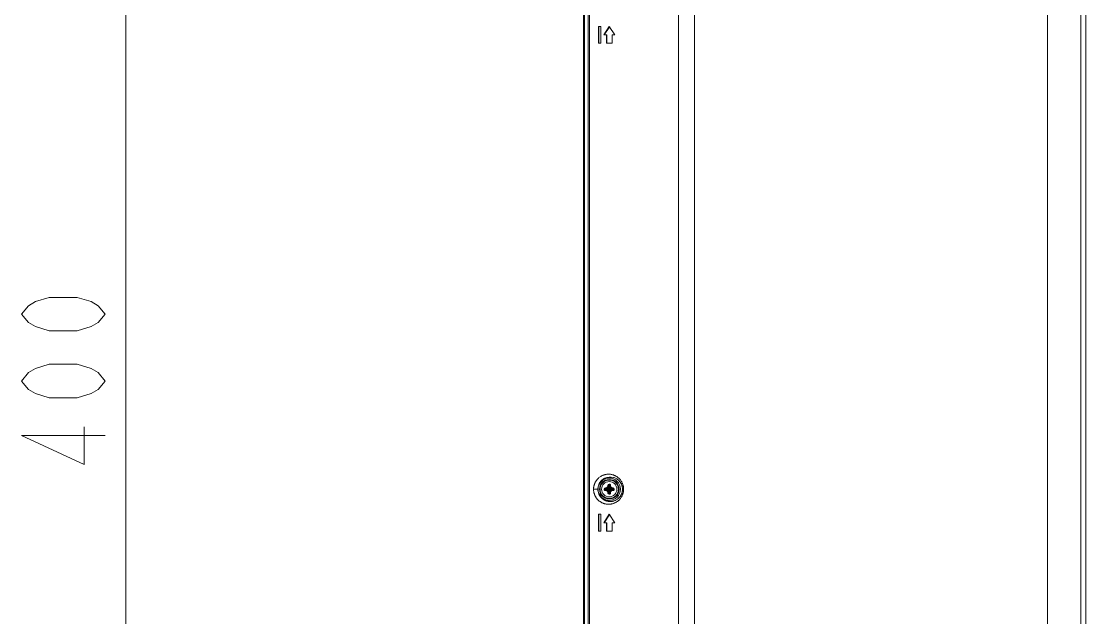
# Model space of a CAD drawing. Extents: x -382 to 1420, y -377 to 265.
# Drawn here: x -236.57 to -221.42, y -12.71 to -4.29 of the extents above; entities that cross this region are included whole.
import ezdxf

# ---------------------------------------------------------------- set-up
doc = ezdxf.new("R2010")
doc.units = 0
doc.header["$MEASUREMENT"] = 0
doc.layers.add('PDF_レイヤー 1', color=7, linetype='CONTINUOUS')

msp = doc.modelspace()

# ---------------------------------------------------------------- linework, layer by layer
at = {"layer": 'PDF_レイヤー 1', "lineweight": 0}
for points in [[(-235.09243, -25.76022), (-235.09243, 9.03669)], [(-228.54272, 6.84425), (-228.54271, -25.61062), (-228.61284, -25.61062), (-228.61284, 6.91931)], [(-228.5594, -25.61062), (-228.55939, 6.84425)], [(-227.28199, 5.1687), (-227.28199, -21.45991)], [(-222.07207, -0.05382), (-222.07211, -17.01168)], [(-221.52633, -16.99933), (-221.52633, -0.52829)], [(-227.05617, -2.38664), (-227.05617, -21.40398)], [(-228.41577, -4.35817), (-228.41577, -4.5944)], [(-228.3835, -4.35817), (-228.41572, -4.35817)], [(-228.40914, -4.35817), (-228.40914, -4.5944)], [(-228.3835, -4.59436), (-228.3835, -4.35813)], [(-228.26252, -4.35817), (-228.34016, -4.47622)], [(-228.33332, -4.47623), (-228.25569, -4.35819)], [(-228.18495, -4.47623), (-228.26258, -4.35819)], [(-228.3401, -4.47623), (-228.29608, -4.47623)], [(-228.3028, -4.59436), (-228.22211, -4.59436), (-228.22211, -4.47618)], [(-228.3028, -4.47623), (-228.3028, -4.59442)], [(-228.29602, -4.47623), (-228.29602, -4.59442)], [(-228.22211, -4.47623), (-228.18489, -4.47623)], [(-228.41577, -4.59436), (-228.38355, -4.59436)], [(-235.38768, -10.13226), (-236.56869, -10.13226), (-235.68293, -10.54569), (-235.68293, -10.01408)], [(-228.33318, -10.89147), (-228.33318, -10.89175), (-228.33318, -10.89216), (-228.33318, -10.89244), (-228.33318, -10.89272), (-228.33318, -10.893), (-228.33318, -10.89341), (-228.33318, -10.89369), (-228.33318, -10.89397), (-228.33318, -10.89425), (-228.33318, -10.89439)], [(-228.32125, -10.89297), (-228.32278, -10.8945)], [(-228.32274, -10.89452), (-228.32274, -10.89161), (-228.32121, -10.893)], [(-228.29999, -10.88279), (-228.30152, -10.88279), (-228.30305, -10.88279), (-228.30471, -10.88279), (-228.30638, -10.88279), (-228.30791, -10.88279), (-228.30958, -10.88293), (-228.31124, -10.88293), (-228.31207, -10.88293), (-228.3136, -10.88307), (-228.31527, -10.88307), (-228.31596, -10.88307), (-228.31624, -10.88251), (-228.31638, -10.88196), (-228.31652, -10.88168), (-228.31666, -10.88085), (-228.31694, -10.88015), (-228.31694, -10.88001), (-228.31707, -10.87918), (-228.31707, -10.87835), (-228.31721, -10.87751), (-228.31721, -10.87668), (-228.31735, -10.87585), (-228.31735, -10.87501)], [(-228.31596, -10.88305), (-228.30985, -10.88916), (-228.30985, -10.89014)], [(-228.29995, -10.90327), (-228.30078, -10.90327), (-228.30245, -10.90327), (-228.30398, -10.90327), (-228.30467, -10.90327), (-228.30634, -10.90314), (-228.30801, -10.90314), (-228.30953, -10.90314), (-228.3112, -10.90314), (-228.31287, -10.903), (-228.31439, -10.903), (-228.31592, -10.90286)], [(-228.30985, -10.89596), (-228.30999, -10.89596), (-228.31082, -10.89582), (-228.31166, -10.89554), (-228.31235, -10.89512), (-228.31263, -10.89484), (-228.31305, -10.89415), (-228.31332, -10.89359), (-228.31332, -10.89304), (-228.31332, -10.89248), (-228.31305, -10.89179), (-228.31263, -10.89123), (-228.31235, -10.89082), (-228.31166, -10.8904), (-228.31082, -10.89012), (-228.30999, -10.89012), (-228.30985, -10.89012), (-228.27388, -10.89012)], [(-228.2739, -10.88918), (-228.28029, -10.88279), (-228.28029, -10.85571)], [(-228.27148, -10.88944), (-228.27176, -10.88944), (-228.27204, -10.88958), (-228.27218, -10.88958), (-228.27245, -10.88972), (-228.27273, -10.88972), (-228.27301, -10.88986), (-228.27329, -10.89), (-228.27343, -10.89), (-228.2737, -10.89014), (-228.27398, -10.89014)], [(-228.27391, -10.89012), (-228.27391, -10.88915)], [(-228.27391, -10.88916), (-228.27363, -10.88916), (-228.27349, -10.88916), (-228.27322, -10.8893), (-228.27294, -10.8893), (-228.27266, -10.8893), (-228.27238, -10.8893), (-228.27211, -10.8893), (-228.27197, -10.8893), (-228.27169, -10.8893), (-228.27141, -10.88944)], [(-228.27244, -10.94655), (-228.26633, -10.94044), (-228.26633, -10.90433)], [(-228.26537, -10.84564), (-228.26537, -10.8455), (-228.26537, -10.84467), (-228.26509, -10.84383), (-228.26468, -10.84314), (-228.26426, -10.84286), (-228.2637, -10.84245), (-228.26301, -10.84217), (-228.26245, -10.84217), (-228.2619, -10.84217), (-228.26134, -10.84245), (-228.26065, -10.84286), (-228.26037, -10.84314), (-228.25995, -10.84383), (-228.25968, -10.84467), (-228.25954, -10.8455), (-228.25954, -10.84564), (-228.25954, -10.88161)], [(-228.26252, -10.83424), (-228.26391, -10.83271)], [(-228.26252, -10.83275), (-228.26391, -10.83275)], [(-228.26257, -10.83275), (-228.26104, -10.83275), (-228.26257, -10.83428)], [(-228.26248, -10.83425), (-228.26165, -10.83522), (-228.26123, -10.83634), (-228.26068, -10.83731), (-228.2604, -10.83786), (-228.25998, -10.83911), (-228.25957, -10.84022), (-228.25929, -10.84147), (-228.25901, -10.84272), (-228.25887, -10.84383), (-228.25873, -10.84508), (-228.25873, -10.84564), (-228.25957, -10.84564)], [(-228.25887, -10.902), (-228.25887, -10.90214), (-228.25887, -10.90241), (-228.25887, -10.90269), (-228.25873, -10.90297), (-228.25873, -10.90311), (-228.25873, -10.90339), (-228.25873, -10.90366), (-228.25873, -10.90394), (-228.25873, -10.90422), (-228.25873, -10.90436), (-228.25957, -10.90436)], [(-228.25955, -10.88151), (-228.25955, -10.88179), (-228.25955, -10.88207), (-228.25941, -10.88235), (-228.25941, -10.88248), (-228.25927, -10.88276), (-228.25914, -10.88304), (-228.25914, -10.88332), (-228.259, -10.88346), (-228.259, -10.88373), (-228.25886, -10.88401), (-228.25858, -10.88485), (-228.2583, -10.88554), (-228.25789, -10.88623), (-228.25747, -10.88693), (-228.25691, -10.88734), (-228.25622, -10.8879), (-228.2558, -10.88846), (-228.25511, -10.88873), (-228.25427, -10.88915), (-228.25344, -10.88943)], [(-228.25954, -10.88158), (-228.2587, -10.88158)], [(-228.25954, -10.90436), (-228.25954, -10.90422), (-228.25954, -10.90394), (-228.2594, -10.90366), (-228.2594, -10.90339), (-228.25926, -10.90311), (-228.25912, -10.90297), (-228.25912, -10.90269), (-228.25898, -10.90241), (-228.25898, -10.90214), (-228.25884, -10.902)], [(-228.2587, -10.94044), (-228.25954, -10.94044), (-228.25954, -10.90433)], [(-228.25873, -10.88158), (-228.25873, -10.88186), (-228.25873, -10.88214), (-228.25873, -10.88228), (-228.25873, -10.88241), (-228.25873, -10.88255), (-228.25873, -10.88283), (-228.25873, -10.88311), (-228.25887, -10.88339), (-228.25887, -10.88353), (-228.25887, -10.8838), (-228.25887, -10.88408)], [(-228.25221, -10.91088), (-228.25873, -10.90436), (-228.25873, -10.94047)], [(-228.2535, -10.88944), (-228.25336, -10.8893), (-228.25308, -10.8893), (-228.2528, -10.8893), (-228.25252, -10.8893), (-228.25239, -10.8893), (-228.25211, -10.8893), (-228.25183, -10.8893), (-228.25155, -10.88916), (-228.25127, -10.88916), (-228.25114, -10.88916), (-228.21517, -10.88916)], [(-228.25114, -10.89012), (-228.25127, -10.89012), (-228.25155, -10.88998), (-228.25183, -10.88998), (-228.25211, -10.88984), (-228.25239, -10.88971), (-228.25266, -10.88971), (-228.2528, -10.88957), (-228.25308, -10.88957), (-228.25336, -10.88943), (-228.2535, -10.88943)], [(-228.25344, -10.89664), (-228.2533, -10.89664), (-228.25302, -10.8965), (-228.25275, -10.89636), (-228.25247, -10.89636), (-228.25233, -10.89622), (-228.25205, -10.89622), (-228.25177, -10.89608), (-228.2515, -10.89594), (-228.25136, -10.89594), (-228.25108, -10.89594)], [(-228.25218, -10.91087), (-228.2251, -10.91087), (-228.2251, -10.90323)], [(-228.21519, -10.89012), (-228.21506, -10.89012), (-228.21408, -10.89012), (-228.21339, -10.8904), (-228.21269, -10.89082), (-228.21228, -10.89123), (-228.212, -10.89179), (-228.21172, -10.89248), (-228.21158, -10.89304), (-228.21172, -10.89359), (-228.212, -10.89415), (-228.21228, -10.89484), (-228.21269, -10.89512), (-228.21339, -10.89554), (-228.21408, -10.89582), (-228.21506, -10.89596), (-228.21519, -10.89596), (-228.25116, -10.89596)], [(-228.21519, -10.89676), (-228.25116, -10.89676)], [(-228.25115, -10.89675), (-228.24462, -10.90327), (-228.24462, -10.93035)], [(-228.25114, -10.89596), (-228.25114, -10.89679)], [(-228.24462, -10.90327), (-228.22504, -10.90327)], [(-228.2251, -10.88279), (-228.22426, -10.88279), (-228.2226, -10.88279), (-228.22107, -10.88279), (-228.22037, -10.88279), (-228.21871, -10.88279), (-228.21704, -10.88279), (-228.21551, -10.88293), (-228.21385, -10.88293), (-228.21218, -10.88293), (-228.21065, -10.88307), (-228.20899, -10.88307)], [(-228.20367, -10.89297), (-228.20228, -10.89158)], [(-228.0791, -10.92547), (-228.07854, -10.92227), (-228.07798, -10.91908), (-228.07757, -10.91588), (-228.07715, -10.91269), (-228.07687, -10.90936), (-228.07646, -10.90616), (-228.07632, -10.90283), (-228.07618, -10.89964), (-228.07604, -10.8963), (-228.07604, -10.89311), (-228.07604, -10.89297), (-228.05938, -10.89297)], [(-228.26258, -10.95183), (-228.26327, -10.95085), (-228.26383, -10.94974), (-228.26438, -10.94877), (-228.26452, -10.94808), (-228.26508, -10.94696), (-228.26536, -10.94571), (-228.26577, -10.9446), (-228.26591, -10.94335), (-228.26619, -10.94224), (-228.26633, -10.94099), (-228.26633, -10.94044), (-228.26536, -10.94044)], [(-228.26401, -10.96377), (-228.26387, -10.96377), (-228.26373, -10.96377), (-228.26345, -10.96377), (-228.26332, -10.96377), (-228.26318, -10.96377), (-228.26304, -10.96377), (-228.2629, -10.96377), (-228.26276, -10.96377), (-228.26262, -10.96377), (-228.26248, -10.96377)], [(-228.2625, -10.95319), (-228.26388, -10.95319), (-228.2625, -10.9518)], [(-228.26252, -10.95183), (-228.261, -10.95321)], [(-228.26252, -10.95319), (-228.261, -10.95319)], [(-228.25873, -10.94044), (-228.25873, -10.94085), (-228.25887, -10.9421), (-228.25901, -10.94335), (-228.25929, -10.94446), (-228.25957, -10.94558), (-228.25998, -10.94683), (-228.2604, -10.94808), (-228.26068, -10.94877), (-228.26123, -10.94974), (-228.26165, -10.95085), (-228.26248, -10.95183)], [(-228.24458, -10.9304), (-228.25222, -10.9304), (-228.25222, -10.91082)], [(-228.41577, -11.24734), (-228.41577, -11.48343)], [(-228.3835, -11.24734), (-228.41572, -11.24734)], [(-228.40914, -11.24734), (-228.40914, -11.48343)], [(-228.3835, -11.48346), (-228.3835, -11.24737)], [(-228.26252, -11.24734), (-228.34016, -11.36539)], [(-228.33332, -11.36534), (-228.25569, -11.2473)], [(-228.18495, -11.36534), (-228.26258, -11.2473)], [(-228.41577, -11.48346), (-228.38355, -11.48346)], [(-228.3401, -11.36534), (-228.29608, -11.36534)], [(-228.3028, -11.48346), (-228.22211, -11.48346), (-228.22211, -11.36527)], [(-228.3028, -11.36534), (-228.3028, -11.48353)], [(-228.29602, -11.36534), (-228.29602, -11.48353)], [(-228.22211, -11.36534), (-228.18489, -11.36534)]]:
    msp.add_lwpolyline(points, dxfattribs=at)
for points in [[(-223.44117, -25.76022), (-171.38649, -25.76022, 0.41431452), (-171.24868, -25.62245), (-171.24868, 6.93063, 0.41431452), (-171.38648, 7.06835), (-228.48682, 7.06835, 0.41431452), (-228.62463, 6.93063), (-228.62463, -25.62245, 0.41431452), (-228.48684, -25.76022), (-224.79078, -25.76022)], [(-221.59767, -0.52829), (-221.59767, -16.99933), (-221.52629, -16.99933, -0.25419239), (-221.51272, -17.07516)], [(-228.33577, -10.7427), (-228.34049, -10.74548), (-228.34521, -10.74854), (-228.34993, -10.75173), (-228.35452, -10.7552), (-228.35896, -10.75868), (-228.3634, -10.76243), (-228.36757, -10.76631), (-228.36868, -10.76729), (-228.37285, -10.77131), (-228.37687, -10.77548), (-228.38062, -10.77979), (-228.38437, -10.78409), (-228.38785, -10.78853, 0.01426183), (-228.39366, -10.79681, 0.04386041), (-228.41048, -10.82841, 0.04887053), (-228.41991, -10.86089, 0.04338633), (-228.42297, -10.89297), (-228.48477, -10.89297)], [(-228.32532, -10.73714, -0.17200632), (-228.20461, -10.72562, -0.06404326), (-228.16403, -10.74212, -0.06101774), (-228.13084, -10.7667), (-228.12695, -10.77045), (-228.12306, -10.77448), (-228.11945, -10.77865), (-228.11584, -10.78295), (-228.11223, -10.7874), (-228.1089, -10.79212), (-228.10543, -10.79684), (-228.10237, -10.8017), (-228.09932, -10.8067), (-228.09904, -10.80739), (-228.09626, -10.81253), (-228.09348, -10.81767), (-228.09112, -10.82295), (-228.08876, -10.82823), (-228.08682, -10.83364), (-228.08487, -10.83906), (-228.08307, -10.84447), (-228.08168, -10.84989), (-228.08029, -10.85517), (-228.07918, -10.86058, -0.03461568), (-228.07618, -10.88497, -0.0131522), (-228.07604, -10.89297)], [(-228.07916, -10.92552), (-228.08028, -10.93094), (-228.08166, -10.93622), (-228.08305, -10.94163), (-228.08486, -10.94705), (-228.0868, -10.95233), (-228.08875, -10.95774), (-228.09111, -10.96316), (-228.09361, -10.96843), (-228.09625, -10.97357), (-228.09902, -10.97871), (-228.09944, -10.97941), (-228.10236, -10.98441), (-228.10541, -10.98927), (-228.10888, -10.99399), (-228.11222, -10.99857), (-228.11583, -11.00315), (-228.11944, -11.00746), (-228.12305, -11.01163), (-228.12694, -11.01551), (-228.13083, -11.0194, -0.06101774), (-228.16406, -11.04391, -0.04879592), (-228.19647, -11.05802), (-228.20147, -11.05955), (-228.20675, -11.06094), (-228.21203, -11.06205), (-228.21758, -11.06316), (-228.22314, -11.064), (-228.22869, -11.06469), (-228.23453, -11.06525), (-228.24022, -11.06566), (-228.24619, -11.0658), (-228.25202, -11.06566), (-228.258, -11.06552), (-228.26383, -11.06511), (-228.26591, -11.06497), (-228.27175, -11.06427), (-228.27772, -11.06344), (-228.28355, -11.06233), (-228.28924, -11.06108), (-228.29494, -11.05983), (-228.30049, -11.0583), (-228.30591, -11.0565), (-228.31119, -11.05483), (-228.31646, -11.05275), (-228.32146, -11.05052), (-228.32646, -11.0483), (-228.33118, -11.0458), (-228.33577, -11.04337), (-228.34049, -11.04046), (-228.34507, -11.03754), (-228.34979, -11.03448), (-228.35438, -11.03101), (-228.35868, -11.0274), (-228.36313, -11.02365), (-228.36743, -11.01976), (-228.3716, -11.01588), (-228.37562, -11.01157), (-228.37771, -11.00949), (-228.3816, -11.00504), (-228.38521, -11.00046), (-228.38882, -10.99588), (-228.39215, -10.99129), (-228.39535, -10.98657), (-228.3984, -10.98185), (-228.40132, -10.97685), (-228.40382, -10.97199), (-228.40632, -10.96713), (-228.4084, -10.96213, -0.04522148), (-228.41984, -10.92524, -0.03922459), (-228.42283, -10.89866)], [(-228.26258, -10.83425), (-228.26327, -10.83522), (-228.26383, -10.83634), (-228.26438, -10.83731), (-228.26466, -10.838), (-228.26508, -10.83911), (-228.2655, -10.84036), (-228.26577, -10.84161), (-228.26605, -10.84272), (-228.26619, -10.84397), (-228.26633, -10.84508), (-228.26631, -10.84564), (-228.27243, -10.83953), (-228.27298, -10.83925), (-228.2734, -10.83911), (-228.27368, -10.83897), (-228.27451, -10.83884), (-228.27534, -10.8387), (-228.27548, -10.83856), (-228.27631, -10.83856), (-228.27715, -10.83842), (-228.27798, -10.83828), (-228.27881, -10.83828), (-228.27965, -10.83814), (-228.28042, -10.83818, 0.02315766), (-228.28033, -10.85567), (-228.27269, -10.85567), (-228.27272, -10.87519), (-228.26633, -10.88158), (-228.26634, -10.84564), (-228.26537, -10.84564), (-228.26536, -10.88158), (-228.26633, -10.88158), (-228.26633, -10.88186), (-228.26633, -10.88214), (-228.26633, -10.88228), (-228.26633, -10.88241), (-228.26619, -10.88255), (-228.26619, -10.88283), (-228.26619, -10.88311), (-228.26619, -10.88339), (-228.26619, -10.88353), (-228.26619, -10.8838), (-228.2662, -10.88408), (-228.26606, -10.8838), (-228.26606, -10.88353), (-228.26593, -10.88339), (-228.26593, -10.88311), (-228.26579, -10.88283), (-228.26565, -10.88255), (-228.26565, -10.88241), (-228.26551, -10.88214), (-228.26551, -10.88186), (-228.26537, -10.88158, -0.27817327), (-228.27388, -10.88916), (-228.30985, -10.88916), (-228.31041, -10.8893), (-228.31166, -10.8893), (-228.31277, -10.88958), (-228.31402, -10.88972), (-228.31527, -10.89014), (-228.31638, -10.89041), (-228.31763, -10.89097), (-228.31819, -10.89111), (-228.31916, -10.89166), (-228.32027, -10.89222), (-228.32274, -10.89446), (-228.32302, -10.89446), (-228.32413, -10.89446), (-228.32482, -10.89446), (-228.3258, -10.89446), (-228.32691, -10.89446), (-228.32802, -10.89446), (-228.32899, -10.89446), (-228.3301, -10.89446), (-228.33121, -10.89446), (-228.33205, -10.89446), (-228.33316, -10.89446, 0.41608732), (-228.31735, -10.91107), (-228.31735, -10.91023), (-228.31721, -10.9094), (-228.31721, -10.90857), (-228.31707, -10.90773), (-228.31707, -10.9069), (-228.31694, -10.90607), (-228.3168, -10.90579), (-228.31666, -10.90509), (-228.31652, -10.90426), (-228.31638, -10.90398), (-228.31624, -10.90343), (-228.31596, -10.90287), (-228.30985, -10.89676), (-228.31041, -10.89676), (-228.31152, -10.89662), (-228.31277, -10.89648), (-228.31388, -10.89621), (-228.31513, -10.89593), (-228.31638, -10.89551), (-228.31749, -10.89509), (-228.31819, -10.89482), (-228.31916, -10.89426), (-228.32027, -10.89384), (-228.32277, -10.8944), (-228.32277, -10.89565), (-228.32263, -10.8969), (-228.32221, -10.89801), (-228.3218, -10.89926), (-228.32166, -10.8994), (-228.32096, -10.90023), (-228.32055, -10.90079), (-228.31971, -10.90162), (-228.31888, -10.90218), (-228.31791, -10.90259), (-228.31707, -10.90287), (-228.31596, -10.90287)], [(-228.31594, -10.883), (-228.31705, -10.88314), (-228.31788, -10.88341), (-228.31885, -10.88383), (-228.31982, -10.88439), (-228.32052, -10.88508), (-228.32094, -10.88578), (-228.32163, -10.88675), (-228.32219, -10.88786), (-228.32246, -10.88897), (-228.32274, -10.89008), (-228.32274, -10.89133), (-228.32274, -10.89161), (-228.32302, -10.89161), (-228.32413, -10.89161), (-228.32482, -10.89161), (-228.3258, -10.89147), (-228.32691, -10.89147), (-228.32802, -10.89147), (-228.32899, -10.89147), (-228.3301, -10.89147), (-228.33121, -10.89147), (-228.33205, -10.89147), (-228.33316, -10.89147, -0.41368811), (-228.31731, -10.87507)], [(-228.31731, -10.91101, 0.00666637), (-228.29991, -10.91087), (-228.27265, -10.91091, 0.34457236), (-228.2803, -10.90329), (-228.27391, -10.89676), (-228.27388, -10.89596), (-228.30985, -10.89596), (-228.30988, -10.89676), (-228.27391, -10.89596), (-228.27363, -10.89596), (-228.27336, -10.89596), (-228.27322, -10.89609), (-228.27294, -10.89623), (-228.27266, -10.89623), (-228.27238, -10.89637), (-228.27211, -10.89637), (-228.27197, -10.89651), (-228.27169, -10.89665), (-228.27141, -10.89665, -0.28487097), (-228.2663, -10.90434), (-228.27269, -10.91087), (-228.2727, -10.93042), (-228.2727, -10.93209), (-228.2727, -10.93362), (-228.2727, -10.93529), (-228.2727, -10.93695), (-228.2727, -10.93834), (-228.2727, -10.94001), (-228.27256, -10.94167), (-228.27256, -10.94251), (-228.27256, -10.94403), (-228.27243, -10.9457), (-228.27243, -10.94653), (-228.27298, -10.94681), (-228.27354, -10.94695), (-228.27381, -10.94709), (-228.27465, -10.94723), (-228.27534, -10.94737), (-228.27548, -10.94737), (-228.27631, -10.94751), (-228.27715, -10.94765), (-228.27798, -10.94765), (-228.27881, -10.94778), (-228.27965, -10.94778), (-228.28042, -10.9479), (-228.28042, -10.94609), (-228.28056, -10.94442), (-228.28056, -10.94359), (-228.28056, -10.94178), (-228.28056, -10.93998), (-228.28056, -10.93831), (-228.28056, -10.93651), (-228.28042, -10.9347), (-228.28042, -10.93317), (-228.28042, -10.93137), (-228.28029, -10.9304, -0.17225175), (-228.29995, -10.91091), (-228.29995, -10.90327), (-228.28029, -10.90332), (-228.28029, -10.9304), (-228.27265, -10.9304)], [(-228.2804, -10.83814, -0.4136881), (-228.26104, -10.82231), (-228.26118, -10.82231), (-228.26132, -10.82231), (-228.26145, -10.82231), (-228.26159, -10.82231), (-228.26173, -10.82231), (-228.26187, -10.82231), (-228.26215, -10.82231), (-228.26229, -10.82231), (-228.26243, -10.82231), (-228.26104, -10.82234), (-228.26104, -10.82345), (-228.26104, -10.82428), (-228.26104, -10.82539), (-228.26104, -10.8265), (-228.26104, -10.82761), (-228.26104, -10.82859), (-228.26104, -10.8297), (-228.26104, -10.83067), (-228.26104, -10.83136), (-228.26104, -10.83247), (-228.26104, -10.83275), (-228.2609, -10.83275), (-228.25965, -10.83289), (-228.2584, -10.83303), (-228.25729, -10.83345), (-228.25618, -10.83386), (-228.2552, -10.83456), (-228.25465, -10.83497), (-228.25382, -10.83581), (-228.25326, -10.83664), (-228.25284, -10.83775), (-228.25271, -10.83845), (-228.25257, -10.83956, -0.00861493), (-228.25221, -10.85564)], [(-228.20774, -10.91101, 0.41608732), (-228.19186, -10.89446), (-228.19186, -10.89418), (-228.19186, -10.8939), (-228.19186, -10.89362), (-228.19186, -10.89334), (-228.19186, -10.89293), (-228.19186, -10.89265), (-228.19186, -10.89237), (-228.19186, -10.89209), (-228.19186, -10.89168), (-228.19186, -10.89154, 0.4136881), (-228.20771, -10.87501), (-228.20771, -10.87585), (-228.20771, -10.87668), (-228.20785, -10.87751), (-228.20785, -10.87835), (-228.20799, -10.87918), (-228.20813, -10.88001), (-228.20813, -10.88015), (-228.20826, -10.88098), (-228.20854, -10.88182), (-228.20854, -10.8821), (-228.20868, -10.88251), (-228.20896, -10.88307), (-228.21519, -10.88915), (-228.21519, -10.89012), (-228.25114, -10.89014), (-228.25114, -10.88916), (-228.24461, -10.88278, -0.36072345), (-228.25222, -10.87521), (-228.2251, -10.87515), (-228.2251, -10.88279), (-228.24462, -10.88275), (-228.24462, -10.85567), (-228.25222, -10.85563), (-228.25222, -10.87521), (-228.25873, -10.88161), (-228.25873, -10.84564), (-228.25262, -10.83953), (-228.25207, -10.83925), (-228.25151, -10.83911), (-228.25123, -10.83897), (-228.2504, -10.83884), (-228.24971, -10.8387), (-228.24957, -10.83856), (-228.24873, -10.83856), (-228.2479, -10.83842), (-228.24707, -10.83828), (-228.24609, -10.83828), (-228.24526, -10.83814), (-228.24443, -10.83814, 0.41608732), (-228.26252, -10.82231), (-228.26266, -10.82231), (-228.2628, -10.82231), (-228.26294, -10.82231), (-228.26308, -10.82231), (-228.26322, -10.82231), (-228.26336, -10.82231), (-228.2635, -10.82231), (-228.26377, -10.82231), (-228.26391, -10.82231), (-228.26402, -10.82234), (-228.26402, -10.82345), (-228.26402, -10.82428), (-228.26402, -10.82539), (-228.26402, -10.8265), (-228.26402, -10.82761), (-228.26402, -10.82859), (-228.26402, -10.8297), (-228.26402, -10.83067), (-228.26402, -10.83136), (-228.26388, -10.83247), (-228.26382, -10.83272), (-228.26507, -10.83272), (-228.26631, -10.833), (-228.26756, -10.83328), (-228.26868, -10.83384), (-228.26881, -10.83384), (-228.26979, -10.83453), (-228.27034, -10.83495), (-228.27104, -10.83592), (-228.27159, -10.83661), (-228.27215, -10.83772), (-228.27229, -10.83842), (-228.27243, -10.83953, 0.01753846), (-228.27269, -10.85567)], [(-228.26536, -10.90441), (-228.2655, -10.90427), (-228.2655, -10.904), (-228.26563, -10.90372), (-228.26563, -10.90344), (-228.26577, -10.90316), (-228.26591, -10.90302), (-228.26591, -10.90275), (-228.26605, -10.90247), (-228.26605, -10.90219), (-228.26619, -10.902), (-228.26619, -10.90214), (-228.26619, -10.90241), (-228.26619, -10.90269), (-228.26619, -10.90297), (-228.26619, -10.90311), (-228.26619, -10.90339), (-228.26633, -10.90366), (-228.26633, -10.90394), (-228.26633, -10.90422), (-228.26634, -10.90436), (-228.26537, -10.90433), (-228.26537, -10.94044, 1.16095961), (-228.25873, -10.94042), (-228.25262, -10.94653), (-228.25207, -10.94681), (-228.25151, -10.94695), (-228.25123, -10.94695), (-228.25054, -10.94723), (-228.24971, -10.94737), (-228.24957, -10.94737), (-228.24873, -10.94751), (-228.2479, -10.94765), (-228.24707, -10.94765), (-228.24609, -10.94778), (-228.24526, -10.94778), (-228.24448, -10.9479), (-228.24448, -10.94609), (-228.24448, -10.94442), (-228.24448, -10.94262), (-228.24448, -10.94081), (-228.24448, -10.93928), (-228.24448, -10.93915), (-228.24448, -10.93734), (-228.24448, -10.93567), (-228.24448, -10.93387), (-228.24462, -10.9322), (-228.24462, -10.9304, 0.17287353), (-228.2251, -10.91087, 0.00980298), (-228.20771, -10.91107), (-228.20771, -10.91023), (-228.20771, -10.9094), (-228.20785, -10.90857), (-228.20785, -10.90773), (-228.20799, -10.9069), (-228.20813, -10.90607), (-228.20813, -10.90579), (-228.20826, -10.90509), (-228.20854, -10.90426), (-228.20854, -10.90398), (-228.20868, -10.90343), (-228.20895, -10.90287), (-228.21519, -10.89676), (-228.21519, -10.89593, 0.14585264), (-228.2037, -10.89293), (-228.20231, -10.89446), (-228.20189, -10.89446), (-228.20078, -10.89446), (-228.20008, -10.89446), (-228.19925, -10.89446), (-228.19814, -10.89446), (-228.19703, -10.89446), (-228.19592, -10.89446), (-228.19495, -10.89446), (-228.19384, -10.89446), (-228.19286, -10.89446), (-228.19189, -10.89147), (-228.19286, -10.89147), (-228.19384, -10.89147), (-228.19495, -10.89147), (-228.19592, -10.89147), (-228.19703, -10.89147), (-228.19814, -10.89147), (-228.19925, -10.89147), (-228.20008, -10.89161), (-228.20078, -10.89161), (-228.20189, -10.89161), (-228.20231, -10.89161), (-228.20367, -10.89291), (-228.20464, -10.89222), (-228.20575, -10.89166), (-228.20672, -10.89111), (-228.20756, -10.89083), (-228.20867, -10.89041), (-228.20992, -10.89014), (-228.21103, -10.88972), (-228.21228, -10.88958), (-228.21339, -10.8893), (-228.21464, -10.88916), (-228.21519, -10.88916)], [(-228.20774, -10.87507, 0.00666637), (-228.2251, -10.87521, 0.17287353), (-228.24462, -10.85567), (-228.24462, -10.8547), (-228.24462, -10.85289), (-228.24448, -10.85122), (-228.24448, -10.84942), (-228.24448, -10.84775), (-228.24448, -10.84608), (-228.24448, -10.84428), (-228.24448, -10.84247), (-228.24448, -10.84164), (-228.24448, -10.83997), (-228.24448, -10.83817)], [(-228.20896, -10.88307), (-228.20785, -10.88321), (-228.20715, -10.88348), (-228.20618, -10.8839), (-228.20535, -10.88446), (-228.20451, -10.88515), (-228.20396, -10.88585), (-228.2034, -10.88668), (-228.20327, -10.88682), (-228.20271, -10.88793), (-228.20243, -10.88918), (-228.20229, -10.89043), (-228.20231, -10.89446), (-228.20231, -10.89459), (-228.20231, -10.89584), (-228.20245, -10.89709), (-228.20286, -10.89821), (-228.20342, -10.89932), (-228.20397, -10.90029), (-228.20453, -10.90084), (-228.20522, -10.90168), (-228.2062, -10.90223), (-228.20717, -10.90265), (-228.20786, -10.90293), (-228.20897, -10.90293, -0.00817182), (-228.22507, -10.90329)], [(-228.27249, -10.94652), (-228.27236, -10.94763), (-228.27222, -10.94833), (-228.27166, -10.9493), (-228.27111, -10.95027), (-228.27041, -10.95096), (-228.26986, -10.95152), (-228.26875, -10.95208), (-228.26763, -10.95263), (-228.26652, -10.95305), (-228.26541, -10.95319), (-228.26416, -10.95319), (-228.26388, -10.95319), (-228.26388, -10.9536), (-228.26402, -10.95471), (-228.26402, -10.95541), (-228.26402, -10.95624), (-228.26402, -10.95735), (-228.26402, -10.95846), (-228.26402, -10.95957), (-228.26402, -10.96055), (-228.26402, -10.96166), (-228.26402, -10.96263), (-228.26402, -10.96374, -0.41368811), (-228.28042, -10.9479)], [(-228.25222, -10.9304), (-228.25222, -10.93123), (-228.25222, -10.9329), (-228.25222, -10.93442), (-228.25236, -10.93526), (-228.25236, -10.93692), (-228.25236, -10.93845), (-228.25236, -10.93998), (-228.25236, -10.94165), (-228.2525, -10.94331), (-228.2525, -10.94484), (-228.25262, -10.94653), (-228.25276, -10.94765), (-228.2529, -10.94834), (-228.25332, -10.94931), (-228.25387, -10.95014), (-228.2547, -10.95098), (-228.25526, -10.95153), (-228.25609, -10.95209), (-228.25637, -10.95223), (-228.25748, -10.95278), (-228.25859, -10.95306), (-228.25984, -10.9532), (-228.26104, -10.95319), (-228.26104, -10.9536), (-228.26104, -10.95471), (-228.26104, -10.95541), (-228.26104, -10.95624), (-228.26104, -10.95735), (-228.26104, -10.95846), (-228.26104, -10.95957), (-228.26104, -10.96055), (-228.26104, -10.96166), (-228.26104, -10.96263), (-228.26252, -10.96377), (-228.26238, -10.96377), (-228.26225, -10.96377), (-228.26211, -10.96377), (-228.26183, -10.96377), (-228.26169, -10.96377), (-228.26155, -10.96377), (-228.26141, -10.96377), (-228.26127, -10.96377), (-228.26113, -10.96377), (-228.261, -10.96377, 0.41608732), (-228.24451, -10.94794)]]:
    msp.add_lwpolyline(points, format="xyb", dxfattribs=at)
for points in [[(-235.38768, -8.41984), (-235.48615, -8.53803), (-235.58461, -8.59705), (-235.7814, -8.65607), (-236.17511, -8.65607), (-236.3719, -8.59705), (-236.47023, -8.53803), (-236.56869, -8.41984), (-236.47023, -8.3018), (-236.3719, -8.24277), (-236.17511, -8.18361), (-235.7814, -8.18361), (-235.58461, -8.24277), (-235.48615, -8.3018)], [(-235.38768, -9.36465), (-235.48615, -9.48283), (-235.58461, -9.54171), (-235.7814, -9.60088), (-236.17511, -9.60088), (-236.3719, -9.54171), (-236.47023, -9.48283), (-236.56869, -9.36465), (-236.47023, -9.24646), (-236.3719, -9.18758), (-236.17511, -9.12842), (-235.7814, -9.12842), (-235.58461, -9.18758), (-235.48615, -9.24646)]]:
    msp.add_lwpolyline(points, close=True, dxfattribs=at)
for points in [[(-228.0594, -10.89293), (-228.05954, -10.88682), (-228.05982, -10.88071), (-228.06024, -10.8746), (-228.06079, -10.86849), (-228.06162, -10.86224), (-228.06274, -10.85599), (-228.06399, -10.84974), (-228.06551, -10.84349), (-228.0669, -10.83724), (-228.06718, -10.83627), (-228.06912, -10.83016), (-228.07107, -10.82404), (-228.07315, -10.81793), (-228.07551, -10.81196), (-228.07815, -10.80627), (-228.08065, -10.80044), (-228.08343, -10.79488), (-228.08634, -10.78946), (-228.08954, -10.78419), (-228.09259, -10.77905, 0.05073553), (-228.11977, -10.74487), (-228.12449, -10.74015), (-228.12935, -10.73571), (-228.13449, -10.73112), (-228.13977, -10.72682), (-228.14519, -10.72279), (-228.15074, -10.71876), (-228.15657, -10.71487), (-228.16241, -10.71126), (-228.16852, -10.70779), (-228.17227, -10.70571), (-228.17852, -10.70251), (-228.18491, -10.6996), (-228.19129, -10.69682), (-228.19782, -10.69432), (-228.20435, -10.69196), (-228.21088, -10.68974), (-228.21754, -10.68793), (-228.22421, -10.68627), (-228.23073, -10.68474), (-228.2374, -10.68363), (-228.24407, -10.68265), (-228.25073, -10.68182), (-228.2574, -10.68127), (-228.26407, -10.68085), (-228.27073, -10.68071), (-228.27754, -10.68085), (-228.28448, -10.68113), (-228.29128, -10.68168), (-228.29823, -10.68252), (-228.30503, -10.68349), (-228.31184, -10.6846), (-228.31864, -10.68599), (-228.32545, -10.68779), (-228.33211, -10.6896), (-228.33336, -10.68988), (-228.33989, -10.69196), (-228.34642, -10.69432), (-228.35295, -10.69682), (-228.35933, -10.6996), (-228.36545, -10.70238), (-228.37156, -10.70543), (-228.37753, -10.70862), (-228.38336, -10.7121), (-228.38905, -10.71571, 0.05319588), (-228.4244, -10.74493), (-228.42843, -10.74923), (-228.43245, -10.75368), (-228.4362, -10.75826), (-228.44009, -10.76312), (-228.4437, -10.76812), (-228.44731, -10.77326), (-228.45078, -10.77867), (-228.45412, -10.78409), (-228.45731, -10.78965), (-228.46023, -10.79534), (-228.46328, -10.80117), (-228.46592, -10.80714), (-228.46856, -10.81312), (-228.4687, -10.81353), (-228.47092, -10.81964), (-228.47314, -10.82575), (-228.47523, -10.832), (-228.47703, -10.83811), (-228.4787, -10.84422), (-228.48009, -10.85047), (-228.48134, -10.85672), (-228.48231, -10.86283), (-228.48314, -10.86908), (-228.48384, -10.87519), (-228.48439, -10.88116), (-228.48467, -10.88714), (-228.48481, -10.89297), (-228.48467, -10.89894), (-228.48439, -10.90491), (-228.48384, -10.91088), (-228.48314, -10.917), (-228.48231, -10.92311), (-228.48134, -10.92936), (-228.48009, -10.93547), (-228.4787, -10.94172), (-228.47703, -10.94796), (-228.47523, -10.95408), (-228.47314, -10.96019), (-228.47092, -10.9663), (-228.4687, -10.97241), (-228.46828, -10.97338), (-228.46564, -10.97935), (-228.46301, -10.98532), (-228.46009, -10.99116), (-228.45703, -10.99685), (-228.45384, -11.0024), (-228.45051, -11.00782), (-228.44717, -11.0131), (-228.44342, -11.01824), (-228.43981, -11.02324), (-228.43592, -11.0281), (-228.43218, -11.03282), (-228.42815, -11.03712), (-228.42405, -11.04147), (-228.41919, -11.04633), (-228.41405, -11.05105), (-228.40864, -11.05577), (-228.40294, -11.06022), (-228.39725, -11.06452), (-228.39114, -11.06855), (-228.38503, -11.07272), (-228.37864, -11.07633), (-228.37211, -11.07994), (-228.36545, -11.08327), (-228.36336, -11.08438), (-228.35656, -11.08744), (-228.34961, -11.09035), (-228.34267, -11.09285), (-228.33559, -11.09535), (-228.32864, -11.0973), (-228.32156, -11.09924), (-228.31434, -11.10091), (-228.30712, -11.10216), (-228.30003, -11.10327), (-228.29295, -11.10424), (-228.28587, -11.1048), (-228.27879, -11.10521), (-228.2717, -11.10535), (-228.2649, -11.10521), (-228.25782, -11.1048), (-228.25073, -11.1041), (-228.24351, -11.10327), (-228.23629, -11.10216), (-228.22935, -11.10077), (-228.22212, -11.0991), (-228.21504, -11.09716), (-228.20796, -11.09508), (-228.20102, -11.09272), (-228.19407, -11.09022), (-228.18713, -11.0873), (-228.18032, -11.08424), (-228.1781, -11.08313), (-228.17157, -11.07966), (-228.16505, -11.07605), (-228.15866, -11.0723), (-228.15255, -11.06827), (-228.14658, -11.06425), (-228.14074, -11.05994), (-228.13519, -11.0555), (-228.12977, -11.05064), (-228.12463, -11.04591), (-228.11963, -11.04105, 0.05247446), (-228.09246, -11.00675), (-228.0894, -11.00161), (-228.08621, -10.99634), (-228.08343, -10.99078), (-228.08051, -10.98523), (-228.07801, -10.97953), (-228.07537, -10.9737), (-228.07301, -10.96773), (-228.07093, -10.96175), (-228.06899, -10.95564), (-228.06718, -10.94953), (-228.0669, -10.94884), (-228.06551, -10.94259), (-228.06399, -10.93634), (-228.06274, -10.93009), (-228.06162, -10.92384), (-228.06079, -10.91759), (-228.06024, -10.91134), (-228.05982, -10.90523), (-228.05954, -10.89912)], [(-228.30001, -10.88279), (-228.28033, -10.88285, 0.36072346), (-228.27273, -10.87521), (-228.29995, -10.87521)]]:
    msp.add_lwpolyline(points, format="xyb", close=True, dxfattribs=at)
for centre, radius in [((-228.2626, -10.89302), 0.15754), ((-228.26247, -10.89295), 0.13774), ((-228.26258, -10.89296), 0.12998), ((-228.26243, -10.89292), 0.10814)]:
    msp.add_circle(centre, radius, dxfattribs=at)
for centre, radius, start, end in [((-228.3121, -11.30913), 0.43409, 88.395881, 90.687406), ((-228.26258, -10.89322), 0.04152, 115.245787, 154.349297), ((-228.27343, -10.88294), 0.01383, 267.985406, 278.37426), ((-228.25193, -10.90356), 0.00709, 102.290792, 167.70921), ((-228.25162, -10.88489), 0.01188, 260.922949, 272.34413), ((-228.2438, -10.91166), 0.00846, 95.328873, 174.671128)]:
    msp.add_arc(centre, radius, start, end, dxfattribs=at)
for points in [[(-228.32532, -10.73714), (-228.3288, -10.73894), (-228.33241, -10.74061), (-228.33574, -10.74269)], [(-228.42297, -10.89297), (-228.42297, -10.89491), (-228.42297, -10.89672), (-228.42283, -10.89866)], [(-228.40846, -10.8238), (-228.40915, -10.82546), (-228.40984, -10.82685), (-228.41054, -10.82838)], [(-228.41048, -10.95752), (-228.40979, -10.95919), (-228.40909, -10.96057), (-228.4084, -10.9621)]]:
    msp.add_open_spline(points, degree=3, dxfattribs=at)

doc.saveas('drawing.dxf')
